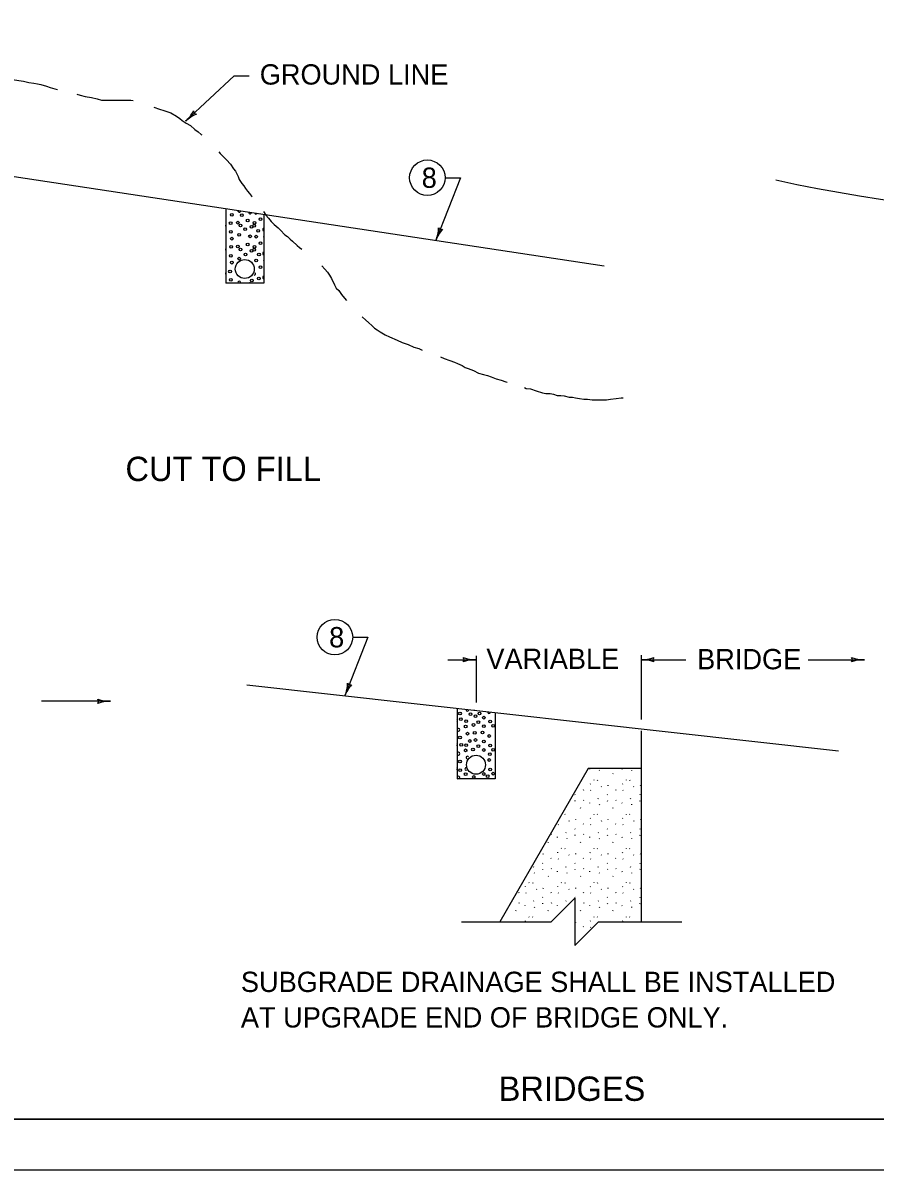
# Model space of a CAD drawing. Extents: x 997.6 to 1036.9, y 998.9 to 1022.6.
# Drawn here: x 1021.18 to 1029.57, y 1000 to 1011.31 of the extents above; entities that cross this region are included whole.
import ezdxf

# ---------------------------------------------------------------- set-up
doc = ezdxf.new("R2010")
doc.units = 0
for name, color, linetype in [('Level 1', 7, 'Continuous'), ('Level 10', 7, 'Continuous'), ('Level 11', 7, 'Continuous'), ('Level 14', 7, 'Continuous')]:
    doc.layers.add(name, color=color, linetype=linetype)

msp = doc.modelspace()

# ---------------------------------------------------------------- linework, layer by layer
at = {"layer": 'Level 1'}
for p, q in [((1023.26, 1010.785), (1022.783, 1010.338)), ((1023.26, 1010.785), (1023.41, 1010.785)), ((1020.987, 1009.809), (1026.904, 1008.911)), ((1025.489, 1009.781), (1025.248, 1009.163)), ((1025.339, 1009.781), (1025.489, 1009.781)), ((1023.178, 1009.477), (1023.178, 1008.741)), ((1023.552, 1009.418), (1023.552, 1008.741)), ((1023.552, 1008.741), (1023.178, 1008.741)), ((1024.578, 1005.252), (1024.352, 1004.675)), ((1024.428, 1005.252), (1024.578, 1005.252)), ((1025.643, 1005.068), (1025.643, 1004.61)), ((1027.269, 1005.074), (1027.269, 1004.442)), ((1025.364, 1005.03), (1025.643, 1005.03)), ((1027.269, 1005.03), (1027.709, 1005.03)), ((1028.916, 1005.03), (1029.468, 1005.03)), ((1023.386, 1004.783), (1029.212, 1004.131)), ((1022.042, 1004.62), (1021.362, 1004.62)), ((1025.456, 1004.551), (1025.456, 1003.855)), ((1025.83, 1004.509), (1025.83, 1003.855)), ((1027.269, 1004.328), (1027.269, 1002.446)), ((1026.748, 1003.957), (1025.876, 1002.446)), ((1027.269, 1003.957), (1026.748, 1003.957)), ((1026.761, 1003.957), (1026.762, 1003.953)), ((1026.855, 1003.942), (1026.858, 1003.938)), ((1026.992, 1003.904), (1026.995, 1003.909)), ((1027.08, 1003.957), (1027.081, 1003.953)), ((1027.174, 1003.942), (1027.176, 1003.938)), ((1025.83, 1003.855), (1025.456, 1003.855)), ((1026.767, 1003.802), (1026.769, 1003.807)), ((1026.802, 1003.846), (1026.804, 1003.843)), ((1026.836, 1003.845), (1026.839, 1003.841)), ((1026.944, 1003.788), (1026.946, 1003.793)), ((1027.086, 1003.802), (1027.088, 1003.807)), ((1027.121, 1003.846), (1027.123, 1003.843)), ((1027.155, 1003.845), (1027.158, 1003.841)), ((1027.262, 1003.788), (1027.265, 1003.793)), ((1026.617, 1003.701), (1026.619, 1003.697)), ((1026.7, 1003.75), (1026.702, 1003.746)), ((1026.77, 1003.743), (1026.773, 1003.74)), ((1026.877, 1003.781), (1026.879, 1003.777)), ((1026.936, 1003.701), (1026.938, 1003.697)), ((1027.018, 1003.75), (1027.021, 1003.746)), ((1027.089, 1003.743), (1027.092, 1003.74)), ((1027.195, 1003.781), (1027.198, 1003.777)), ((1027.255, 1003.701), (1027.257, 1003.697)), ((1026.619, 1003.636), (1026.621, 1003.641)), ((1026.673, 1003.566), (1026.676, 1003.572)), ((1026.702, 1003.647), (1026.704, 1003.644)), ((1026.761, 1003.621), (1026.762, 1003.615)), ((1026.846, 1003.66), (1026.849, 1003.666)), ((1026.855, 1003.605), (1026.858, 1003.601)), ((1026.938, 1003.636), (1026.94, 1003.641)), ((1026.992, 1003.566), (1026.995, 1003.572)), ((1027.021, 1003.647), (1027.023, 1003.644)), ((1027.08, 1003.621), (1027.081, 1003.615)), ((1027.165, 1003.66), (1027.168, 1003.666)), ((1027.174, 1003.605), (1027.176, 1003.601)), ((1027.256, 1003.636), (1027.259, 1003.641)), ((1026.517, 1003.508), (1026.52, 1003.504)), ((1026.625, 1003.451), (1026.627, 1003.456)), ((1026.767, 1003.465), (1026.769, 1003.47)), ((1026.802, 1003.509), (1026.804, 1003.505)), ((1026.836, 1003.508), (1026.839, 1003.504)), ((1026.944, 1003.451), (1026.946, 1003.456)), ((1027.086, 1003.465), (1027.088, 1003.47)), ((1027.121, 1003.509), (1027.123, 1003.505)), ((1027.155, 1003.508), (1027.158, 1003.504)), ((1027.262, 1003.451), (1027.265, 1003.456)), ((1026.452, 1003.406), (1026.454, 1003.402)), ((1026.558, 1003.444), (1026.56, 1003.44)), ((1026.617, 1003.363), (1026.619, 1003.36)), ((1026.7, 1003.412), (1026.702, 1003.409)), ((1026.77, 1003.406), (1026.773, 1003.402)), ((1026.877, 1003.444), (1026.879, 1003.44)), ((1026.936, 1003.363), (1026.938, 1003.36)), ((1027.018, 1003.412), (1027.021, 1003.409)), ((1027.089, 1003.406), (1027.092, 1003.402)), ((1027.195, 1003.444), (1027.198, 1003.44)), ((1027.255, 1003.363), (1027.257, 1003.36)), ((1026.354, 1003.229), (1026.357, 1003.234)), ((1026.383, 1003.31), (1026.385, 1003.307)), ((1026.442, 1003.284), (1026.443, 1003.278)), ((1026.528, 1003.323), (1026.53, 1003.328)), ((1026.536, 1003.268), (1026.539, 1003.264)), ((1026.619, 1003.299), (1026.621, 1003.304)), ((1026.673, 1003.229), (1026.676, 1003.234)), ((1026.702, 1003.31), (1026.704, 1003.307)), ((1026.761, 1003.284), (1026.762, 1003.278)), ((1026.846, 1003.323), (1026.849, 1003.328)), ((1026.855, 1003.268), (1026.858, 1003.264)), ((1026.938, 1003.299), (1026.94, 1003.304)), ((1026.992, 1003.229), (1026.995, 1003.234)), ((1027.021, 1003.31), (1027.023, 1003.307)), ((1027.08, 1003.284), (1027.081, 1003.278)), ((1027.165, 1003.323), (1027.168, 1003.328)), ((1027.174, 1003.268), (1027.176, 1003.264)), ((1027.256, 1003.299), (1027.259, 1003.304)), ((1026.306, 1003.114), (1026.308, 1003.119)), ((1026.448, 1003.127), (1026.45, 1003.133)), ((1026.483, 1003.172), (1026.486, 1003.168)), ((1026.517, 1003.17), (1026.52, 1003.167)), ((1026.625, 1003.114), (1026.627, 1003.119)), ((1026.767, 1003.127), (1026.769, 1003.133)), ((1026.802, 1003.172), (1026.804, 1003.168)), ((1026.836, 1003.17), (1026.839, 1003.167)), ((1026.944, 1003.114), (1026.946, 1003.119)), ((1027.086, 1003.127), (1027.088, 1003.133)), ((1027.121, 1003.172), (1027.123, 1003.168)), ((1027.155, 1003.17), (1027.158, 1003.167)), ((1027.262, 1003.114), (1027.265, 1003.119)), ((1026.298, 1003.026), (1026.3, 1003.022)), ((1026.381, 1003.075), (1026.383, 1003.072)), ((1026.452, 1003.069), (1026.454, 1003.065)), ((1026.558, 1003.106), (1026.56, 1003.103)), ((1026.617, 1003.026), (1026.619, 1003.022)), ((1026.7, 1003.075), (1026.702, 1003.072)), ((1026.77, 1003.069), (1026.773, 1003.065)), ((1026.877, 1003.106), (1026.879, 1003.103)), ((1026.936, 1003.026), (1026.938, 1003.022)), ((1027.018, 1003.075), (1027.021, 1003.072)), ((1027.089, 1003.069), (1027.092, 1003.065)), ((1027.195, 1003.106), (1027.198, 1003.103)), ((1027.255, 1003.026), (1027.257, 1003.022)), ((1026.209, 1002.986), (1026.211, 1002.991)), ((1026.217, 1002.93), (1026.22, 1002.927)), ((1026.3, 1002.961), (1026.302, 1002.967)), ((1026.354, 1002.892), (1026.357, 1002.897)), ((1026.383, 1002.973), (1026.385, 1002.969)), ((1026.442, 1002.946), (1026.443, 1002.941)), ((1026.528, 1002.986), (1026.53, 1002.991)), ((1026.536, 1002.93), (1026.539, 1002.927)), ((1026.619, 1002.961), (1026.621, 1002.967)), ((1026.673, 1002.892), (1026.676, 1002.897)), ((1026.702, 1002.973), (1026.704, 1002.969)), ((1026.761, 1002.946), (1026.762, 1002.941)), ((1026.846, 1002.986), (1026.849, 1002.991)), ((1026.855, 1002.93), (1026.858, 1002.927)), ((1026.938, 1002.961), (1026.94, 1002.967)), ((1026.992, 1002.892), (1026.995, 1002.897)), ((1027.021, 1002.973), (1027.023, 1002.969)), ((1027.08, 1002.946), (1027.081, 1002.941)), ((1027.165, 1002.986), (1027.168, 1002.991)), ((1027.174, 1002.93), (1027.176, 1002.927)), ((1027.256, 1002.961), (1027.259, 1002.967)), ((1026.129, 1002.79), (1026.131, 1002.795)), ((1026.164, 1002.834), (1026.167, 1002.831)), ((1026.198, 1002.833), (1026.201, 1002.829)), ((1026.306, 1002.776), (1026.308, 1002.782)), ((1026.448, 1002.79), (1026.45, 1002.795)), ((1026.483, 1002.834), (1026.486, 1002.831)), ((1026.517, 1002.833), (1026.52, 1002.829)), ((1026.625, 1002.776), (1026.627, 1002.782)), ((1026.767, 1002.79), (1026.769, 1002.795)), ((1026.802, 1002.834), (1026.804, 1002.831)), ((1026.836, 1002.833), (1026.839, 1002.829)), ((1026.944, 1002.776), (1026.946, 1002.782)), ((1027.086, 1002.79), (1027.088, 1002.795)), ((1027.121, 1002.834), (1027.123, 1002.831)), ((1027.155, 1002.833), (1027.158, 1002.829)), ((1027.262, 1002.776), (1027.265, 1002.782)), ((1026.062, 1002.738), (1026.064, 1002.734)), ((1026.133, 1002.731), (1026.135, 1002.728)), ((1026.239, 1002.769), (1026.241, 1002.766)), ((1026.298, 1002.689), (1026.3, 1002.685)), ((1026.381, 1002.738), (1026.383, 1002.734)), ((1026.452, 1002.731), (1026.454, 1002.728)), ((1026.558, 1002.769), (1026.56, 1002.766)), ((1026.617, 1002.689), (1026.619, 1002.685)), ((1026.7, 1002.738), (1026.702, 1002.734)), ((1026.77, 1002.731), (1026.773, 1002.728)), ((1026.877, 1002.769), (1026.879, 1002.766)), ((1026.936, 1002.689), (1026.938, 1002.685)), ((1027.018, 1002.738), (1027.021, 1002.734)), ((1027.089, 1002.731), (1027.092, 1002.728)), ((1027.195, 1002.769), (1027.198, 1002.766)), ((1027.255, 1002.689), (1027.257, 1002.685)), ((1025.981, 1002.624), (1025.983, 1002.629)), ((1026.035, 1002.554), (1026.038, 1002.56)), ((1026.064, 1002.636), (1026.067, 1002.632)), ((1026.123, 1002.609), (1026.124, 1002.604)), ((1026.209, 1002.649), (1026.211, 1002.654)), ((1026.217, 1002.593), (1026.22, 1002.589)), ((1026.3, 1002.624), (1026.302, 1002.629)), ((1026.354, 1002.554), (1026.357, 1002.56)), ((1026.383, 1002.636), (1026.385, 1002.632)), ((1026.442, 1002.609), (1026.443, 1002.604)), ((1026.528, 1002.649), (1026.53, 1002.654)), ((1026.619, 1002.624), (1026.621, 1002.629)), ((1026.673, 1002.554), (1026.676, 1002.56)), ((1026.702, 1002.636), (1026.704, 1002.632)), ((1026.761, 1002.609), (1026.762, 1002.604)), ((1026.846, 1002.649), (1026.849, 1002.654)), ((1026.855, 1002.593), (1026.858, 1002.589)), ((1026.938, 1002.624), (1026.94, 1002.629)), ((1026.992, 1002.554), (1026.995, 1002.56)), ((1027.021, 1002.636), (1027.023, 1002.632)), ((1027.08, 1002.609), (1027.081, 1002.604)), ((1027.165, 1002.649), (1027.168, 1002.654)), ((1027.174, 1002.593), (1027.176, 1002.589)), ((1027.256, 1002.624), (1027.259, 1002.629)), ((1026.129, 1002.453), (1026.131, 1002.458)), ((1026.164, 1002.497), (1026.167, 1002.494)), ((1026.198, 1002.496), (1026.201, 1002.492)), ((1026.625, 1002.439), (1026.627, 1002.444)), ((1026.767, 1002.453), (1026.769, 1002.458)), ((1026.802, 1002.497), (1026.804, 1002.494)), ((1026.836, 1002.496), (1026.839, 1002.492)), ((1027.086, 1002.453), (1027.088, 1002.458)), ((1027.121, 1002.497), (1027.123, 1002.494)), ((1027.155, 1002.496), (1027.158, 1002.492)), ((1026.617, 1002.352), (1026.619, 1002.348)), ((1026.7, 1002.401), (1026.702, 1002.397)), ((1026.77, 1002.394), (1026.773, 1002.391)), ((1026.619, 1002.287), (1026.621, 1002.292))]:
    msp.add_line(p, q, dxfattribs=at)
for points in [[(1020.987, 1010.761), (1021.187, 1010.732), (1021.237, 1010.72), (1021.287, 1010.714), (1021.324, 1010.707), (1021.356, 1010.701), (1021.412, 1010.682), (1021.449, 1010.67), (1021.493, 1010.657), (1021.522, 1010.651)], [(1021.711, 1010.603), (1021.743, 1010.595), (1021.793, 1010.582), (1021.856, 1010.57), (1021.912, 1010.557), (1021.955, 1010.545), (1022.005, 1010.545), (1022.049, 1010.545), (1022.105, 1010.545), (1022.155, 1010.545), (1022.205, 1010.545), (1022.243, 1010.545), (1022.265, 1010.541)], [(1022.471, 1010.476), (1022.524, 1010.457), (1022.568, 1010.445), (1022.637, 1010.42), (1022.693, 1010.388), (1022.724, 1010.363), (1022.749, 1010.345), (1022.787, 1010.32), (1022.83, 1010.294), (1022.874, 1010.257), (1022.905, 1010.232), (1022.937, 1010.207), (1022.941, 1010.204)], [(1023.111, 1010.035), (1023.124, 1010.019), (1023.155, 1009.988), (1023.186, 1009.957), (1023.224, 1009.913), (1023.255, 1009.869), (1023.274, 1009.844), (1023.299, 1009.794), (1023.311, 1009.763), (1023.337, 1009.725), (1023.355, 1009.7), (1023.374, 1009.675), (1023.393, 1009.65), (1023.411, 1009.625), (1023.43, 1009.6), (1023.439, 1009.594)], [(1023.551, 1009.449), (1023.574, 1009.413), (1023.599, 1009.381), (1023.624, 1009.35), (1023.655, 1009.319), (1023.693, 1009.288), (1023.718, 1009.263), (1023.761, 1009.219), (1023.786, 1009.2), (1023.811, 1009.175), (1023.836, 1009.156), (1023.88, 1009.112), (1023.905, 1009.094), (1023.926, 1009.077)], [(1024.125, 1008.911), (1024.155, 1008.881), (1024.18, 1008.85), (1024.199, 1008.819), (1024.218, 1008.787), (1024.249, 1008.725), (1024.267, 1008.693), (1024.293, 1008.668), (1024.317, 1008.631), (1024.349, 1008.593), (1024.367, 1008.571)], [(1024.52, 1008.411), (1024.524, 1008.406), (1024.555, 1008.381), (1024.586, 1008.349), (1024.618, 1008.324)], [(1024.618, 1008.324), (1024.642, 1008.299), (1024.668, 1008.281), (1024.699, 1008.262), (1024.749, 1008.231), (1024.792, 1008.212), (1024.867, 1008.181), (1024.917, 1008.156), (1024.974, 1008.137), (1025.03, 1008.112), (1025.08, 1008.099), (1025.114, 1008.082)], [(1025.294, 1008.015), (1025.33, 1007.999), (1025.386, 1007.981), (1025.43, 1007.962), (1025.461, 1007.949), (1025.505, 1007.93), (1025.536, 1007.912), (1025.567, 1007.899), (1025.617, 1007.88), (1025.667, 1007.855), (1025.717, 1007.843), (1025.755, 1007.83), (1025.792, 1007.818), (1025.842, 1007.799), (1025.892, 1007.787), (1025.936, 1007.768), (1025.95, 1007.765)], [(1026.119, 1007.714), (1026.136, 1007.705), (1026.18, 1007.699), (1026.236, 1007.68), (1026.298, 1007.661), (1026.33, 1007.655), (1026.373, 1007.655), (1026.405, 1007.649), (1026.442, 1007.636), (1026.48, 1007.636), (1026.511, 1007.63), (1026.561, 1007.618), (1026.592, 1007.618), (1026.623, 1007.611), (1026.661, 1007.605), (1026.705, 1007.599), (1026.742, 1007.599), (1026.786, 1007.593), (1026.836, 1007.593), (1026.892, 1007.593), (1026.929, 1007.593), (1026.967, 1007.599), (1027.023, 1007.605), (1027.073, 1007.611), (1027.092, 1007.611)], [(1025.501, 1002.446), (1026.382, 1002.446), (1026.615, 1002.679), (1026.615, 1002.213), (1026.848, 1002.446), (1027.669, 1002.446)]]:
    msp.add_lwpolyline(points, dxfattribs=at)
for centre, radius in [((1025.164, 1009.781), 0.175), ((1023.226, 1009.333), 0.0135), ((1023.238, 1009.416), 0.0135), ((1023.297, 1009.338), 0.0135), ((1023.337, 1009.411), 0.0135), ((1023.394, 1009.358), 0.0135), ((1023.461, 1009.336), 0.0135), ((1023.519, 1009.372), 0.0135), ((1023.227, 1009.247), 0.0135), ((1023.311, 1009.219), 0.0135), ((1023.322, 1009.309), 0.0135), ((1023.369, 1009.273), 0.0135), ((1023.417, 1009.203), 0.0135), ((1023.431, 1009.297), 0.0135), ((1023.458, 1009.306), 0.0135), ((1023.496, 1009.257), 0.0135), ((1023.23, 1009.099), 0.0135), ((1023.238, 1009.18), 0.0135), ((1023.297, 1009.102), 0.0135), ((1023.394, 1009.122), 0.0135), ((1023.461, 1009.1), 0.0135), ((1023.477, 1009.2), 0.0135), ((1023.519, 1009.136), 0.0135), ((1023.227, 1009.011), 0.0135), ((1023.311, 1008.983), 0.0135), ((1023.322, 1009.073), 0.0135), ((1023.372, 1009.024), 0.0135), ((1023.431, 1009.061), 0.0135), ((1023.458, 1009.07), 0.0135), ((1023.505, 1009.024), 0.0135), ((1023.238, 1008.944), 0.0135), ((1023.365, 1008.881), 0.0935), ((1023.477, 1008.964), 0.0135), ((1023.519, 1008.9), 0.0135), ((1023.22, 1008.856), 0.0135), ((1023.227, 1008.775), 0.0135), ((1023.435, 1008.769), 0.0135), ((1023.504, 1008.787), 0.0135), ((1024.253, 1005.252), 0.175), ((1025.485, 1004.5), 0.0135), ((1025.589, 1004.493), 0.0135), ((1025.638, 1004.475), 0.0135), ((1025.678, 1004.499), 0.0135), ((1025.719, 1004.459), 0.0135), ((1025.494, 1004.445), 0.0135), ((1025.541, 1004.373), 0.0135), ((1025.547, 1004.425), 0.0135), ((1025.619, 1004.387), 0.0135), ((1025.666, 1004.414), 0.0135), ((1025.719, 1004.376), 0.0135), ((1025.783, 1004.42), 0.0135), ((1025.811, 1004.379), 0.0135), ((1025.485, 1004.264), 0.0135), ((1025.558, 1004.301), 0.0135), ((1025.582, 1004.229), 0.0135), ((1025.63, 1004.309), 0.0135), ((1025.638, 1004.239), 0.0135), ((1025.708, 1004.312), 0.0135), ((1025.772, 1004.278), 0.0135), ((1025.498, 1004.192), 0.0135), ((1025.541, 1004.137), 0.0135), ((1025.547, 1004.189), 0.0135), ((1025.613, 1004.144), 0.0135), ((1025.666, 1004.178), 0.0135), ((1025.719, 1004.223), 0.0135), ((1025.719, 1004.14), 0.0135), ((1025.783, 1004.184), 0.0135), ((1025.811, 1004.143), 0.0135), ((1025.485, 1004.028), 0.0135), ((1025.643, 1003.995), 0.0935), ((1025.772, 1004.042), 0.0135), ((1025.78, 1004.098), 0.0135), ((1025.488, 1003.941), 0.0135), ((1025.541, 1003.901), 0.0135), ((1025.719, 1003.904), 0.0135), ((1025.783, 1003.948), 0.0135), ((1025.811, 1003.907), 0.0135), ((1025.621, 1003.874), 0.0135), ((1025.758, 1003.882), 0.0135)]:
    msp.add_circle(centre, radius, dxfattribs=at)
for centre, radius, start, end in [((1022.516, 1010.624), 0.391, 313.1151, 331.7839), ((1023.05, 1010.053), 0.391, 114.4623, 133.109), ((1022.892, 1010.44), 0.0313, 181.8897, 264.0064), ((1022.516, 1010.624), 0.391, 313.1029, 313.1151), ((1031.741, 1023.986), 14.57, 257.5385, 283.7984), ((1023.311, 1009.455), 0.0135, 169.3154, 352.7302), ((1023.417, 1009.439), 0.0135, 169.2143, 352.8313), ((1023.477, 1009.436), 0.0135, 198.8076, 323.2379), ((1023.166, 1009.309), 0.0135, 334.2109, 25.7891), ((1023.555, 1009.27), 0.0135, 103.5523, 256.4477), ((1024.884, 1009.305), 0.391, 338.6646, 357.3334), ((1025.612, 1009.021), 0.391, 140.0118, 158.6585), ((1025.302, 1009.301), 0.0313, 207.4392, 289.5559), ((1023.564, 1009.2), 0.0135, 148.4781, 211.5219), ((1024.884, 1009.305), 0.391, 338.6524, 338.6646), ((1023.166, 1009.073), 0.0135, 334.2109, 25.7891), ((1023.555, 1009.034), 0.0135, 103.5523, 256.4477), ((1023.564, 1008.964), 0.0135, 148.4781, 211.5219), ((1023.166, 1008.837), 0.0135, 334.2109, 25.7891), ((1023.458, 1008.834), 0.0135, 265.2811, 39.6875), ((1023.555, 1008.798), 0.0135, 103.5523, 256.4477), ((1023.311, 1008.747), 0.0135, 337.9201, 203.0965), ((1023.417, 1008.731), 0.0135, 67.6376, 113.3791), ((1025.494, 1005.03), 0.0313, 318.7746, 40.8913), ((1025.643, 1005.421), 0.391, 251.3472, 269.9939), ((1027.269, 1005.421), 0.391, 270, 288.6688), ((1027.417, 1005.03), 0.0313, 138.7746, 220.8913), ((1029.319, 1005.03), 0.0313, 318.7746, 40.8913), ((1029.468, 1005.421), 0.391, 251.3472, 269.9939), ((1025.643, 1004.639), 0.391, 90, 108.6688), ((1025.643, 1004.639), 0.391, 89.9878, 90), ((1027.269, 1004.639), 0.391, 71.3472, 89.9939), ((1027.269, 1005.421), 0.391, 269.9878, 270), ((1029.468, 1004.639), 0.391, 90, 108.6688), ((1029.468, 1004.639), 0.391, 89.9878, 90), ((1023.988, 1004.817), 0.391, 338.6634, 357.3321), ((1024.716, 1004.532), 0.391, 140.0105, 158.6573), ((1024.406, 1004.813), 0.0313, 207.438, 289.5547), ((1021.893, 1004.62), 0.0313, 318.7746, 40.8913), ((1022.042, 1005.011), 0.391, 251.3472, 269.9939), ((1022.042, 1004.229), 0.391, 90, 108.6688), ((1022.042, 1004.229), 0.391, 89.9878, 90), ((1023.988, 1004.817), 0.391, 338.6511, 338.6634), ((1025.558, 1004.537), 0.0135, 160.6078, 6.6278), ((1025.63, 1004.545), 0.0135, 253.339, 273.8965), ((1025.772, 1004.514), 0.0135, 168.0338, 359.2017), ((1025.446, 1004.431), 0.0135, 313.0052, 46.9948), ((1025.469, 1004.34), 0.0135, 196.2457, 163.7543), ((1025.446, 1004.195), 0.0135, 313.0052, 46.9948), ((1025.469, 1004.104), 0.0135, 196.2457, 163.7543), ((1025.558, 1004.065), 0.0135, 38.4985, 260.6396), ((1025.446, 1003.959), 0.0135, 313.0052, 46.9948), ((1025.547, 1003.953), 0.0135, 92.6256, 283.2972), ((1025.469, 1003.868), 0.0135, 298.5287, 163.7543), ((1025.469, 1003.868), 0.0135, 196.2457, 246.9721)]:
    msp.add_arc(centre, radius, start, end, dxfattribs=at)
at = {"layer": 'Level 10'}
msp.add_line((1035.5, 1000.5), (1007, 1000.5), dxfattribs=at)
at = {"layer": 'Level 11'}
msp.add_lwpolyline([(1007, 1000.5), (1035.5, 1000.5), (1035.5, 1021.5), (1007, 1021.5)], close=True, dxfattribs=at)
at = {"layer": 'Level 14'}
msp.add_line((1036, 1000), (1000, 1000), dxfattribs=at)

# ---------------------------------------------------------------- texts
at = {"layer": 'Level 1'}
for s, height, p in [('GROUND LINE', 0.2, (1023.513, 1010.699)), ('8', 0.2, (1025.108, 1009.681)), ('CUT TO FILL', 0.24, (1022.19, 1006.791)), ('8', 0.2, (1024.196, 1005.152)), ('VARIABLE', 0.2, (1025.745, 1004.939)), ('BRIDGE', 0.2, (1027.821, 1004.936)), ('SUBGRADE DRAINAGE SHALL BE INSTALLED', 0.2, (1023.327, 1001.755)), ('AT UPGRADE END OF BRIDGE ONLY.', 0.2, (1023.327, 1001.405)), ('BRIDGES', 0.24, (1025.866, 1000.682))]:
    msp.add_text(s, height=height, dxfattribs=at).set_placement(p)

doc.saveas('drawing.dxf')
